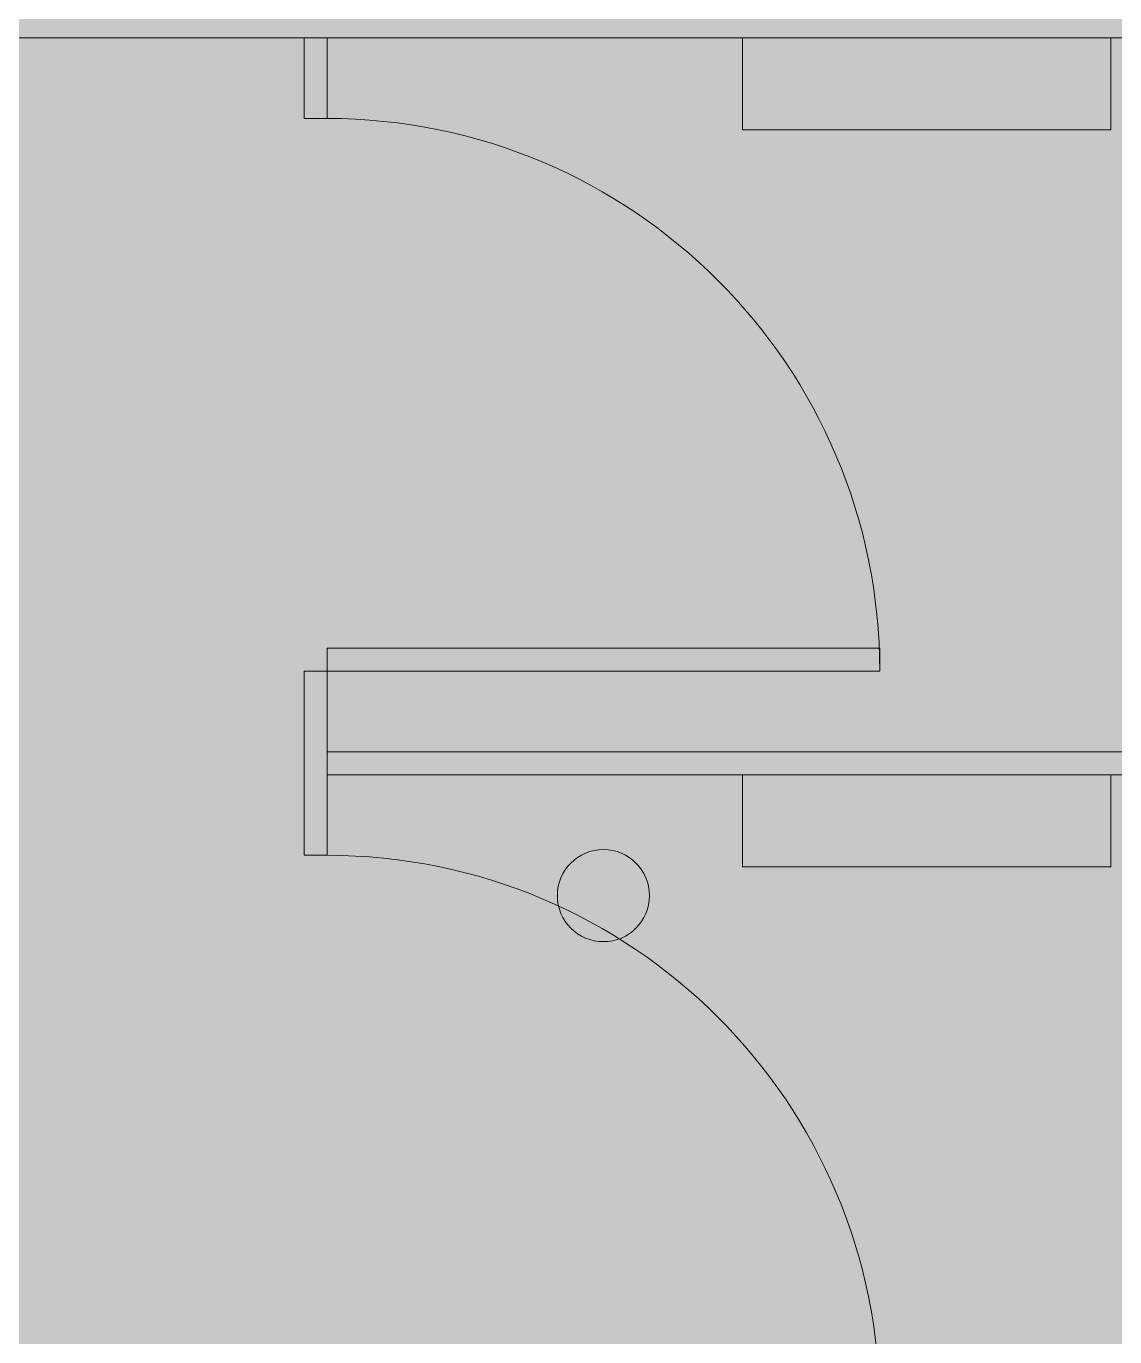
# Model space of a CAD drawing. Header units: inches. Extents: x -865 to 1895, y -762 to 1388.
# Drawn here: x 591.9 to 639.1, y 4 to 60.9 of the extents above; entities that cross this region are included whole.
import ezdxf

# ---------------------------------------------------------------- set-up
doc = ezdxf.new("R2010")
doc.units = ezdxf.units.IN
doc.header["$MEASUREMENT"] = 0
for name, color, linetype, lineweight in [('4th Floor Revit Background_dwg', 8, 'Continuous', 9), ('A-DETL-GENF', 92, 'Continuous', 9), ('A-EXIST-CORE', 7, 'Continuous', 9), ('A-FLOR-TOIL-ACCS', 7, 'Continuous', 9), ('A-FLOR-TPTN', 7, 'Continuous', 9), ('P-EXIST-FIXT', 7, 'Continuous', 9)]:
    doc.layers.add(name, color=color, linetype=linetype, lineweight=lineweight)

# ---------------------------------------------------------------- blocks, each defined once
blk = doc.blocks.new('4th Floor Revit Background_dwg-1506688-4th Floor New Construction - Partition Plan')
at = {"layer": 'A-EXIST-CORE', "flags": 128}
blk.add_lwpolyline([(1679.229, 901.393), (1821.604, 901.393), (1821.604, 741.393), (1762.604, 741.393), (1762.604, 763.643)], dxfattribs=at)
at = {"layer": 'A-FLOR-TOIL-ACCS', "flags": 128}
for points in [[(1779.642, 901.393), (1795.642, 901.393), (1795.642, 897.395), (1779.642, 897.395)], [(1779.642, 869.393), (1795.642, 869.393), (1795.642, 865.395), (1779.642, 865.395)]]:
    blk.add_lwpolyline(points, close=True, dxfattribs=at)
at = {"layer": 'A-FLOR-TPTN'}
for p, q in [((1761.604, 870.393), (1821.604, 870.393)), ((1761.604, 869.393), (1821.604, 869.393))]:
    blk.add_line(p, q, dxfattribs=at)
at = {"layer": 'A-FLOR-TPTN', "flags": 128}
blk.add_lwpolyline([(1761.604, 901.393), (1761.604, 897.893), (1760.604, 897.893), (1760.604, 901.393)], dxfattribs=at)
blk.add_lwpolyline([(1785.604, 873.893), (1785.604, 874.893), (1761.604, 874.893), (1761.604, 873.893), (1760.604, 873.893), (1760.604, 865.893), (1761.604, 865.893), (1761.604, 873.893)], close=True, dxfattribs=at)
at = {"layer": 'A-FLOR-TPTN'}
for centre in [(1761.604, 873.893), (1761.604, 841.893)]:
    blk.add_arc(centre, 24, 0, 90, dxfattribs=at)
at = {"layer": 'P-EXIST-FIXT'}
blk.add_circle((1773.604, 864.143), 2, dxfattribs=at)

msp = doc.modelspace()

# ---------------------------------------------------------------- hatches: boundary and pattern name
at = {"layer": 'A-DETL-GENF'}
h = msp.add_hatch(color=9, dxfattribs=at)
h.paths.add_polyline_path([(393.156, -162.72), (541.056, -162.72), (541.056, -147.944), (752.681, -147.944), (752.681, -162.72), (867.192, -162.72), (867.192, 64.405), (393.156, 64.405), (393.156, 24.53), (402.642, 24.53), (402.642, -19.47), (393.156, -19.47), (393.156, -77.47), (402.642, -77.47), (402.642, -121.47), (393.156, -121.47), (393.156, -158.22)], flags=0)
h.paths.add_polyline_path([(1527.087, -162.72), (1527.087, 68.308), (1241.087, 68.308), (1241.087, -162.72), (1517.613, -162.72)], flags=0)
h.paths.add_polyline_path([(159.665, -160.845), (261.142, -160.845), (261.142, -120.86), (251.642, -120.86), (251.642, -76.86), (261.642, -76.86), (261.642, -18.86), (251.642, -18.86), (251.642, 25.14), (261.142, 25.14), (261.142, 62.362), (177.394, 62.362), (95.514, 144.242), (38.045, 144.242), (38.045, 18.14), (1.059, 18.14), (1.059, -160.845), (153.68, -160.845)], flags=0)
h.paths.add_polyline_path([(-353.512, 330.778), (-327.349, 330.778), (-209.17, 448.957), (-318.991, 558.753), (-389.629, 558.753), (-389.629, 773.499), (-505.564, 773.499), (-505.564, 330.778), (-374.018, 330.778)], flags=0)

# ---------------------------------------------------------------- block references
at = {"layer": '4th Floor Revit Background_dwg', "color": 7}
msp.add_blockref('4th Floor Revit Background_dwg-1506688-4th Floor New Construction - Partition Plan', (-1156.673, -840.988), dxfattribs=at)

doc.saveas('drawing.dxf')
